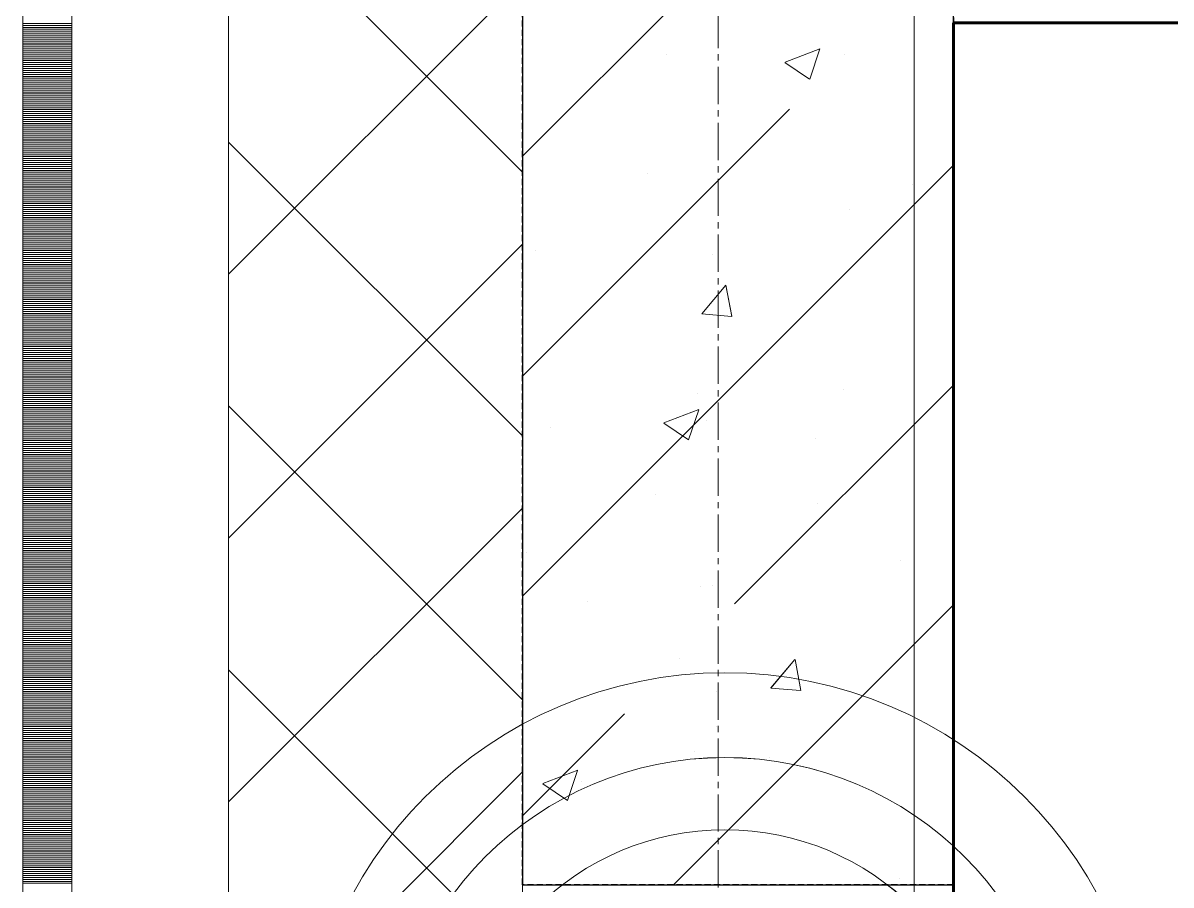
# Model space of a CAD drawing. Header units: millimetres. Extents: x 470010 to 1231400, y -134005 to 421770.
# Drawn here: x 672519 to 673105, y -71361 to -70921 of the extents above; entities that cross this region are included whole.
import ezdxf
from ezdxf.enums import TextEntityAlignment as Align

# ---------------------------------------------------------------- set-up
doc = ezdxf.new("R2010")
doc.units = ezdxf.units.MM
for name, pattern in [('CENTER2', [28.575, 19.05, -3.175, 3.175, -3.175]), ('DASHED', [19.05, 12.7, -6.35]), ('HIDDEN2', [4.7625, 3.175, -1.5875])]:
    doc.linetypes.add(name, pattern=pattern)
doc.layers.get('Defpoints').update_dxf_attribs({"color": 140})
for name, color, linetype, lineweight in [('0) шп потолок', 3, 'Continuous', 60), ('АР_Колонны', 70, 'Continuous', 30), ('АР_Стены ЖБ', 7, 'Continuous', 35), ('АР_Стены ПЕНОблок', 52, 'Continuous', 20), ('АР_Тонкая', 254, 'Continuous', 5), ('АР_Утеплитель', 31, 'Continuous', 0), ('АР_Штриховка', 8, 'Continuous', 0)]:
    doc.layers.add(name, color=color, linetype=linetype, lineweight=lineweight)
doc.layers.add('АР_Делит', color=120, linetype='Continuous', lineweight=0, plot=False)
doc.layers.add('РД_Оси_100', color=7, linetype='Continuous', lineweight=0, true_color=0x525252)
doc.styles.add('style1', font='ARIALN.TTF')

# ---------------------------------------------------------------- blocks, each defined once
blk = doc.blocks.new('СОШ_2200_АР_ОСИ_М100_28.05.24')
at = {"layer": 'АР_Делит', "color": 251, "linetype": 'DASHED', "true_color": 0x636466}
blk.add_lwpolyline([(114955, 135155), (114955, -355), (93595.036, -355), (93595.036, 13855), (94145, 13855), (94145, 68320), (66055, 68320), (66055, 13857.73), (83455, 13857.73), (83455, -355), (45245, -355), (45245, 13145), (44695, 13145), (44695, 26755), (45245, 26755), (45245, 68320), (20455, 68320), (20455, 26755), (27955, 26755), (27955, 13145), (-355, 13145), (-355, 100855)], dxfattribs=at)
at = {"layer": 'РД_Оси_100', "color": 251, "linetype": 'CENTER2', "true_color": 0x636466}
blk.add_line((0, -6155), (0, 139938.679), dxfattribs=at)
blk = doc.blocks.new('A$C9108343f')
at = {"layer": '0) шп потолок'}
blk.add_lwpolyline([(14854.96, 26375), (14854.96, 29445), (7274.96, 29445), (7274.96, 20375), (14854.96, 20375), (14854.96, 25235)], dxfattribs=at)
at = {"layer": 'АР_Делит', "color": 18, "true_color": 0x000000}
for radius in [216.34, 173.04, 136.21]:
    blk.add_circle((7158.34, 28896.92), radius, dxfattribs=at)
at = {"layer": 'АР_Колонны', "color": 18, "linetype": 'HIDDEN2', "lineweight": 25, "true_color": 0x000000}
for p, q in [((7054.96, 29005), (7054.96, 30205)), ((7274.96, 30205), (7274.96, 29005)), ((7274.96, 29005), (7054.96, 29005))]:
    blk.add_line(p, q, dxfattribs=at)
at = {"layer": 'АР_Колонны', "color": 18, "linetype": 'Continuous', "lineweight": 15, "true_color": 0x000000}
for p, q in [((7054.96, 30205), (7054.96, 29005)), ((7054.96, 30205), (7054.96, 29005)), ((7274.96, 29005), (7274.96, 30205)), ((7274.96, 29005), (7274.96, 30205)), ((7054.96, 29005), (7274.96, 29005)), ((7054.96, 29005), (7274.96, 29005))]:
    blk.add_line(p, q, dxfattribs=at)
at = {"layer": 'АР_Стены ЖБ', "color": 18, "linetype": 'Continuous', "lineweight": 30, "true_color": 0x000000}
for p, q in [((7054.96, 30205), (7054.96, 29005)), ((7274.96, 29005), (7274.96, 30205)), ((7054.96, 29005), (7274.96, 29005))]:
    blk.add_line(p, q, dxfattribs=at)
at = {"layer": 'АР_Стены ПЕНОблок', "color": 18, "linetype": 'Continuous', "lineweight": 20, "true_color": 0x000000}
for p, q in [((7054.96, 97555), (7054.96, 21355)), ((7254.96, 21355), (7254.96, 97555))]:
    blk.add_line(p, q, dxfattribs=at)
at = {"layer": 'АР_Тонкая', "color": 18, "linetype": 'Continuous', "lineweight": 5, "true_color": 0x000000}
for p, q in [((6799.96, 97555), (6799.96, 21355)), ((6824.96, 97555), (6824.96, 21355)), ((6824.96, 21355), (6824.96, 97555)), ((6904.96, 21355), (6904.96, 97555))]:
    blk.add_line(p, q, dxfattribs=at)
at = {"layer": 'АР_Утеплитель', "color": 18, "linetype": 'Continuous', "lineweight": 0, "true_color": 0x000000}
for p, q in [((6904.96, 97555), (6904.96, 21355)), ((7054.96, 21355), (7054.96, 97555))]:
    blk.add_line(p, q, dxfattribs=at)
at = {"layer": 'АР_Штриховка', "color": 18, "linetype": 'Continuous', "lineweight": 5, "true_color": 0x000000}
for p, q in [((7054.96, 29376.92), (7274.96, 29596.92)), ((7219.31, 29429.01), (7219.31, 29429.01)), ((7054.96, 29264.66), (7191.24, 29400.95)), ((7054.96, 29152.41), (7274.96, 29372.41)), ((7163.18, 29148.38), (7274.96, 29260.16)), ((7132.05, 29005), (7274.96, 29147.9)), ((7135.12, 29120.32), (7135.12, 29120.32)), ((7054.96, 29040.16), (7107.05, 29092.25)), ((7247.37, 29008.06), (7247.37, 29008.06))]:
    blk.add_line(p, q, dxfattribs=at)
at = {"layer": 'АР_Штриховка', "color": 18, "linetype": 'Continuous', "lineweight": 0, "true_color": 0x000000}
for p, q in [((7054.96, 29368.86), (6904.96, 29518.86)), ((6904.96, 29316.72), (7054.96, 29466.72)), ((6799.96, 29444.75), (6824.96, 29444.75)), ((6799.96, 29443.75), (6824.96, 29443.75)), ((6799.96, 29442.75), (6824.96, 29442.75)), ((6799.96, 29441.75), (6824.96, 29441.75)), ((6799.96, 29440.75), (6824.96, 29440.75)), ((6799.96, 29439.75), (6824.96, 29439.75)), ((6799.96, 29438.75), (6824.96, 29438.75)), ((6799.96, 29437.75), (6824.96, 29437.75)), ((6799.96, 29436.75), (6824.96, 29436.75)), ((6799.96, 29435.75), (6824.96, 29435.75)), ((6799.96, 29434.75), (6824.96, 29434.75)), ((6799.96, 29433.75), (6824.96, 29433.75)), ((6799.96, 29432.75), (6824.96, 29432.75)), ((6799.96, 29431.75), (6824.96, 29431.75)), ((6799.96, 29430.75), (6824.96, 29430.75)), ((6799.96, 29429.75), (6824.96, 29429.75)), ((7189, 29425.02), (7206.79, 29431.84)), ((7201.59, 29416.37), (7206.74, 29431.72)), ((6799.96, 29428.75), (6824.96, 29428.75)), ((6799.96, 29427.75), (6824.96, 29427.75)), ((6799.96, 29426.75), (6824.96, 29426.75)), ((6799.96, 29425.75), (6824.96, 29425.75)), ((6799.96, 29424.75), (6824.96, 29424.75)), ((6799.96, 29423.75), (6824.96, 29423.75)), ((7128.31, 29428.81), (7128.31, 29428.81)), ((7188.95, 29424.89), (7201.58, 29416.37)), ((6799.96, 29422.75), (6824.96, 29422.75)), ((6799.96, 29421.75), (6824.96, 29421.75)), ((6799.96, 29420.75), (6824.96, 29420.75)), ((6799.96, 29419.75), (6824.96, 29419.75)), ((6799.96, 29418.75), (6824.96, 29418.75)), ((6799.96, 29417.75), (6824.96, 29417.75)), ((6799.96, 29416.75), (6824.96, 29416.75)), ((6799.96, 29415.75), (6824.96, 29415.75)), ((6799.96, 29414.75), (6824.96, 29414.75)), ((6799.96, 29413.75), (6824.96, 29413.75)), ((6799.96, 29412.75), (6824.96, 29412.75)), ((6799.96, 29411.75), (6824.96, 29411.75)), ((6799.96, 29410.75), (6824.96, 29410.75)), ((6799.96, 29409.75), (6824.96, 29409.75)), ((6799.96, 29408.75), (6824.96, 29408.75)), ((6799.96, 29407.75), (6824.96, 29407.75)), ((6799.96, 29406.75), (6824.96, 29406.75)), ((6799.96, 29405.75), (6824.96, 29405.75)), ((7154.96, 29407.23), (7154.96, 29407.23)), ((7155.12, 29411.11), (7155.12, 29411.11)), ((6799.96, 29404.75), (6824.96, 29404.75)), ((6799.96, 29403.75), (6824.96, 29403.75)), ((6799.96, 29402.75), (6824.96, 29402.75)), ((6799.96, 29401.75), (6824.96, 29401.75)), ((6799.96, 29400.75), (6824.96, 29400.75)), ((6799.96, 29399.75), (6824.96, 29399.75)), ((6799.96, 29398.75), (6824.96, 29398.75)), ((6799.96, 29397.75), (6824.96, 29397.75)), ((6799.96, 29396.75), (6824.96, 29396.75)), ((6799.96, 29395.75), (6824.96, 29395.75)), ((6799.96, 29394.75), (6824.96, 29394.75)), ((6799.96, 29393.75), (6824.96, 29393.75)), ((6799.96, 29392.75), (6824.96, 29392.75)), ((6799.96, 29391.75), (6824.96, 29391.75)), ((6799.96, 29390.75), (6824.96, 29390.75)), ((6799.96, 29389.75), (6824.96, 29389.75)), ((6799.96, 29388.75), (6824.96, 29388.75)), ((6799.96, 29387.75), (6824.96, 29387.75)), ((6799.96, 29386.75), (6824.96, 29386.75)), ((6799.96, 29385.75), (6824.96, 29385.75)), ((6799.96, 29384.75), (6824.96, 29384.75)), ((6799.96, 29383.75), (6824.96, 29383.75)), ((6799.96, 29382.75), (6824.96, 29382.75)), ((7054.96, 29234.15), (6904.96, 29384.15)), ((6799.96, 29381.75), (6824.96, 29381.75)), ((6799.96, 29380.75), (6824.96, 29380.75)), ((6799.96, 29379.75), (6824.96, 29379.75)), ((6799.96, 29378.75), (6824.96, 29378.75)), ((6799.96, 29377.75), (6824.96, 29377.75)), ((6799.96, 29376.75), (6824.96, 29376.75)), ((6799.96, 29375.75), (6824.96, 29375.75)), ((6799.96, 29374.75), (6824.96, 29374.75)), ((6799.96, 29373.75), (6824.96, 29373.75)), ((6799.96, 29372.75), (6824.96, 29372.75)), ((6799.96, 29371.75), (6824.96, 29371.75)), ((6799.96, 29370.75), (6824.96, 29370.75)), ((6799.96, 29369.75), (6824.96, 29369.75)), ((6799.96, 29368.75), (6824.96, 29368.75)), ((6799.96, 29367.75), (6824.96, 29367.75)), ((6799.96, 29366.75), (6824.96, 29366.75)), ((6799.96, 29365.75), (6824.96, 29365.75)), ((6799.96, 29364.75), (6824.96, 29364.75)), ((7118.6, 29368.37), (7118.6, 29368.37)), ((6799.96, 29363.75), (6824.96, 29363.75)), ((6799.96, 29362.75), (6824.96, 29362.75)), ((6799.96, 29361.75), (6824.96, 29361.75)), ((6799.96, 29360.75), (6824.96, 29360.75)), ((6799.96, 29359.75), (6824.96, 29359.75)), ((6799.96, 29358.75), (6824.96, 29358.75)), ((7254.2, 29362.64), (7254.2, 29362.64)), ((6799.96, 29357.75), (6824.96, 29357.75)), ((6799.96, 29356.75), (6824.96, 29356.75)), ((6799.96, 29355.75), (6824.96, 29355.75)), ((6799.96, 29354.75), (6824.96, 29354.75)), ((6799.96, 29353.75), (6824.96, 29353.75)), ((6799.96, 29352.75), (6824.96, 29352.75)), ((6799.96, 29351.75), (6824.96, 29351.75)), ((6799.96, 29350.75), (6824.96, 29350.75)), ((6799.96, 29349.75), (6824.96, 29349.75)), ((6799.96, 29348.75), (6824.96, 29348.75)), ((6799.96, 29347.75), (6824.96, 29347.75)), ((7221.91, 29349.75), (7221.91, 29349.75)), ((6799.96, 29346.75), (6824.96, 29346.75)), ((6799.96, 29345.75), (6824.96, 29345.75)), ((6799.96, 29344.75), (6824.96, 29344.75)), ((6799.96, 29343.75), (6824.96, 29343.75)), ((6799.96, 29342.75), (6824.96, 29342.75)), ((6799.96, 29341.75), (6824.96, 29341.75)), ((6799.96, 29340.75), (6824.96, 29340.75)), ((6799.96, 29339.75), (6824.96, 29339.75)), ((6799.96, 29338.75), (6824.96, 29338.75)), ((6799.96, 29337.75), (6824.96, 29337.75)), ((6799.96, 29336.75), (6824.96, 29336.75)), ((6799.96, 29335.75), (6824.96, 29335.75)), ((6799.96, 29334.75), (6824.96, 29334.75)), ((6799.96, 29333.75), (6824.96, 29333.75)), ((6799.96, 29332.75), (6824.96, 29332.75)), ((6799.96, 29331.75), (6824.96, 29331.75)), ((6799.96, 29330.75), (6824.96, 29330.75)), ((6799.96, 29329.75), (6824.96, 29329.75)), ((6904.96, 29182.02), (7054.96, 29332.02)), ((6799.96, 29328.75), (6824.96, 29328.75)), ((6799.96, 29327.75), (6824.96, 29327.75)), ((6799.96, 29326.75), (6824.96, 29326.75)), ((6799.96, 29325.75), (6824.96, 29325.75)), ((6799.96, 29324.75), (6824.96, 29324.75)), ((6799.96, 29323.75), (6824.96, 29323.75)), ((7061.49, 29328.63), (7061.49, 29328.63)), ((7152.03, 29326.56), (7152.03, 29326.56)), ((6799.96, 29322.75), (6824.96, 29322.75)), ((6799.96, 29321.75), (6824.96, 29321.75)), ((6799.96, 29320.75), (6824.96, 29320.75)), ((6799.96, 29319.75), (6824.96, 29319.75)), ((6799.96, 29318.75), (6824.96, 29318.75)), ((6799.96, 29317.75), (6824.96, 29317.75)), ((6799.96, 29316.75), (6824.96, 29316.75)), ((6799.96, 29315.75), (6824.96, 29315.75)), ((6799.96, 29314.75), (6824.96, 29314.75)), ((6799.96, 29313.75), (6824.96, 29313.75)), ((6799.96, 29312.75), (6824.96, 29312.75)), ((6799.96, 29311.75), (6824.96, 29311.75)), ((6799.96, 29310.75), (6824.96, 29310.75)), ((6799.96, 29309.75), (6824.96, 29309.75)), ((6799.96, 29308.75), (6824.96, 29308.75)), ((6799.96, 29307.75), (6824.96, 29307.75)), ((6799.96, 29306.75), (6824.96, 29306.75)), ((7146.48, 29296.53), (7158.73, 29311.12)), ((7161.81, 29295.22), (7158.87, 29311.15)), ((6799.96, 29305.75), (6824.96, 29305.75)), ((6799.96, 29304.75), (6824.96, 29304.75)), ((6799.96, 29303.75), (6824.96, 29303.75)), ((6799.96, 29302.75), (6824.96, 29302.75)), ((6799.96, 29301.75), (6824.96, 29301.75)), ((6799.96, 29300.75), (6824.96, 29300.75)), ((6799.96, 29299.75), (6824.96, 29299.75)), ((6799.96, 29298.75), (6824.96, 29298.75)), ((6799.96, 29297.75), (6824.96, 29297.75)), ((6799.96, 29296.75), (6824.96, 29296.75)), ((6799.96, 29295.75), (6824.96, 29295.75)), ((6799.96, 29294.75), (6824.96, 29294.75)), ((7146.48, 29296.53), (7161.66, 29295.2)), ((6799.96, 29293.75), (6824.96, 29293.75)), ((6799.96, 29292.75), (6824.96, 29292.75)), ((6799.96, 29291.75), (6824.96, 29291.75)), ((6799.96, 29290.75), (6824.96, 29290.75)), ((6799.96, 29289.75), (6824.96, 29289.75)), ((6799.96, 29288.75), (6824.96, 29288.75)), ((6799.96, 29287.75), (6824.96, 29287.75)), ((6799.96, 29286.75), (6824.96, 29286.75)), ((6799.96, 29285.75), (6824.96, 29285.75)), ((6799.96, 29284.75), (6824.96, 29284.75)), ((6799.96, 29283.75), (6824.96, 29283.75)), ((6799.96, 29282.75), (6824.96, 29282.75)), ((6799.96, 29281.75), (6824.96, 29281.75)), ((6799.96, 29280.75), (6824.96, 29280.75)), ((6799.96, 29279.75), (6824.96, 29279.75)), ((6799.96, 29278.75), (6824.96, 29278.75)), ((6799.96, 29277.75), (6824.96, 29277.75)), ((6799.96, 29276.75), (6824.96, 29276.75)), ((6799.96, 29275.75), (6824.96, 29275.75)), ((6799.96, 29274.75), (6824.96, 29274.75)), ((6799.96, 29273.75), (6824.96, 29273.75)), ((6799.96, 29272.75), (6824.96, 29272.75)), ((6799.96, 29271.75), (6824.96, 29271.75)), ((6799.96, 29270.75), (6824.96, 29270.75)), ((6799.96, 29269.75), (6824.96, 29269.75)), ((6799.96, 29268.75), (6824.96, 29268.75)), ((6799.96, 29267.75), (6824.96, 29267.75)), ((6799.96, 29266.75), (6824.96, 29266.75)), ((6799.96, 29265.75), (6824.96, 29265.75)), ((6799.96, 29264.75), (6824.96, 29264.75)), ((6799.96, 29263.75), (6824.96, 29263.75)), ((6799.96, 29262.75), (6824.96, 29262.75)), ((6799.96, 29261.75), (6824.96, 29261.75)), ((6799.96, 29260.75), (6824.96, 29260.75)), ((6799.96, 29259.75), (6824.96, 29259.75)), ((6799.96, 29258.75), (6824.96, 29258.75)), ((6799.96, 29257.75), (6824.96, 29257.75)), ((6799.96, 29256.75), (6824.96, 29256.75)), ((6799.96, 29255.75), (6824.96, 29255.75)), ((6799.96, 29254.75), (6824.96, 29254.75)), ((6799.96, 29253.75), (6824.96, 29253.75)), ((7144.47, 29255.68), (7144.47, 29255.68)), ((7218.67, 29257.94), (7218.67, 29257.94)), ((6799.96, 29252.75), (6824.96, 29252.75)), ((6799.96, 29251.75), (6824.96, 29251.75)), ((6799.96, 29250.75), (6824.96, 29250.75)), ((6799.96, 29249.75), (6824.96, 29249.75)), ((6799.96, 29248.75), (6824.96, 29248.75)), ((6799.96, 29247.75), (6824.96, 29247.75)), ((7054.96, 29099.45), (6904.96, 29249.45)), ((7127.2, 29240.83), (7144.98, 29247.65)), ((7139.79, 29232.18), (7144.94, 29247.53)), ((7155.09, 29249.57), (7155.09, 29249.57)), ((6799.96, 29246.75), (6824.96, 29246.75)), ((6799.96, 29245.75), (6824.96, 29245.75)), ((6799.96, 29244.75), (6824.96, 29244.75)), ((6799.96, 29243.75), (6824.96, 29243.75)), ((6799.96, 29242.75), (6824.96, 29242.75)), ((6799.96, 29241.75), (6824.96, 29241.75)), ((7148.95, 29242), (7148.95, 29242)), ((6799.96, 29240.75), (6824.96, 29240.75)), ((6799.96, 29239.75), (6824.96, 29239.75)), ((6799.96, 29238.75), (6824.96, 29238.75)), ((6799.96, 29237.75), (6824.96, 29237.75)), ((6799.96, 29236.75), (6824.96, 29236.75)), ((6799.96, 29235.75), (6824.96, 29235.75)), ((7069.14, 29238.57), (7069.14, 29238.57)), ((7127.14, 29240.7), (7139.78, 29232.18)), ((6799.96, 29234.75), (6824.96, 29234.75)), ((6799.96, 29233.75), (6824.96, 29233.75)), ((6799.96, 29232.75), (6824.96, 29232.75)), ((6799.96, 29231.75), (6824.96, 29231.75)), ((6799.96, 29230.75), (6824.96, 29230.75)), ((6799.96, 29229.75), (6824.96, 29229.75)), ((7204.73, 29232.85), (7204.73, 29232.85)), ((6799.96, 29228.75), (6824.96, 29228.75)), ((6799.96, 29227.75), (6824.96, 29227.75)), ((6799.96, 29226.75), (6824.96, 29226.75)), ((6799.96, 29225.75), (6824.96, 29225.75)), ((6799.96, 29224.75), (6824.96, 29224.75)), ((6799.96, 29223.75), (6824.96, 29223.75)), ((6799.96, 29222.75), (6824.96, 29222.75)), ((6799.96, 29221.75), (6824.96, 29221.75)), ((6799.96, 29220.75), (6824.96, 29220.75)), ((6799.96, 29219.75), (6824.96, 29219.75)), ((6799.96, 29218.75), (6824.96, 29218.75)), ((6799.96, 29217.75), (6824.96, 29217.75)), ((6799.96, 29216.75), (6824.96, 29216.75)), ((6799.96, 29215.75), (6824.96, 29215.75)), ((6799.96, 29214.75), (6824.96, 29214.75)), ((6799.96, 29213.75), (6824.96, 29213.75)), ((6799.96, 29212.75), (6824.96, 29212.75)), ((6799.96, 29211.75), (6824.96, 29211.75)), ((6799.96, 29210.75), (6824.96, 29210.75)), ((6799.96, 29209.75), (6824.96, 29209.75)), ((6799.96, 29208.75), (6824.96, 29208.75)), ((6799.96, 29207.75), (6824.96, 29207.75)), ((6799.96, 29206.75), (6824.96, 29206.75)), ((6799.96, 29205.75), (6824.96, 29205.75)), ((6799.96, 29204.75), (6824.96, 29204.75)), ((6799.96, 29203.75), (6824.96, 29203.75)), ((6799.96, 29202.75), (6824.96, 29202.75)), ((6799.96, 29201.75), (6824.96, 29201.75)), ((6799.96, 29200.75), (6824.96, 29200.75)), ((7122.7, 29204.46), (7122.7, 29204.46)), ((6799.96, 29199.75), (6824.96, 29199.75)), ((6799.96, 29198.75), (6824.96, 29198.75)), ((6799.96, 29197.75), (6824.96, 29197.75)), ((6799.96, 29196.75), (6824.96, 29196.75)), ((6799.96, 29195.75), (6824.96, 29195.75)), ((6799.96, 29194.75), (6824.96, 29194.75)), ((6904.96, 29047.31), (7054.96, 29197.31)), ((7205.34, 29199.91), (7205.34, 29199.91)), ((6799.96, 29193.75), (6824.96, 29193.75)), ((6799.96, 29192.75), (6824.96, 29192.75)), ((6799.96, 29191.75), (6824.96, 29191.75)), ((6799.96, 29190.75), (6824.96, 29190.75)), ((6799.96, 29189.75), (6824.96, 29189.75)), ((6799.96, 29188.75), (6824.96, 29188.75)), ((6799.96, 29187.75), (6824.96, 29187.75)), ((6799.96, 29186.75), (6824.96, 29186.75)), ((6799.96, 29185.75), (6824.96, 29185.75)), ((6799.96, 29184.75), (6824.96, 29184.75)), ((6799.96, 29183.75), (6824.96, 29183.75)), ((6799.96, 29182.75), (6824.96, 29182.75)), ((6799.96, 29181.75), (6824.96, 29181.75)), ((6799.96, 29180.75), (6824.96, 29180.75)), ((6799.96, 29179.75), (6824.96, 29179.75)), ((6799.96, 29178.75), (6824.96, 29178.75)), ((6799.96, 29177.75), (6824.96, 29177.75)), ((6799.96, 29176.75), (6824.96, 29176.75)), ((6799.96, 29175.75), (6824.96, 29175.75)), ((6799.96, 29174.75), (6824.96, 29174.75)), ((6799.96, 29173.75), (6824.96, 29173.75)), ((6799.96, 29172.75), (6824.96, 29172.75)), ((6799.96, 29171.75), (6824.96, 29171.75)), ((7057.21, 29174.48), (7057.21, 29174.48)), ((6799.96, 29170.75), (6824.96, 29170.75)), ((6799.96, 29169.75), (6824.96, 29169.75)), ((6799.96, 29168.75), (6824.96, 29168.75)), ((6799.96, 29167.75), (6824.96, 29167.75)), ((6799.96, 29166.75), (6824.96, 29166.75)), ((6799.96, 29165.75), (6824.96, 29165.75)), ((7248.05, 29170.42), (7248.05, 29170.42)), ((6799.96, 29164.75), (6824.96, 29164.75)), ((6799.96, 29163.75), (6824.96, 29163.75)), ((6799.96, 29162.75), (6824.96, 29162.75)), ((6799.96, 29161.75), (6824.96, 29161.75)), ((6799.96, 29160.75), (6824.96, 29160.75)), ((6799.96, 29159.75), (6824.96, 29159.75)), ((6799.96, 29158.75), (6824.96, 29158.75)), ((6799.96, 29157.75), (6824.96, 29157.75)), ((6799.96, 29156.75), (6824.96, 29156.75)), ((6799.96, 29155.75), (6824.96, 29155.75)), ((6799.96, 29154.75), (6824.96, 29154.75)), ((6799.96, 29153.75), (6824.96, 29153.75)), ((7145.86, 29157.45), (7145.86, 29157.45)), ((7151.85, 29157.76), (7151.85, 29157.76)), ((6799.96, 29152.75), (6824.96, 29152.75)), ((6799.96, 29151.75), (6824.96, 29151.75)), ((6799.96, 29150.75), (6824.96, 29150.75)), ((6799.96, 29149.75), (6824.96, 29149.75)), ((6799.96, 29148.75), (6824.96, 29148.75)), ((6799.96, 29147.75), (6824.96, 29147.75)), ((7088.27, 29149.39), (7088.27, 29149.39)), ((6799.96, 29146.75), (6824.96, 29146.75)), ((6799.96, 29145.75), (6824.96, 29145.75)), ((6799.96, 29144.75), (6824.96, 29144.75)), ((6799.96, 29143.75), (6824.96, 29143.75)), ((6799.96, 29142.75), (6824.96, 29142.75)), ((6799.96, 29141.75), (6824.96, 29141.75)), ((6799.96, 29140.75), (6824.96, 29140.75)), ((6799.96, 29139.75), (6824.96, 29139.75)), ((6799.96, 29138.75), (6824.96, 29138.75)), ((6799.96, 29137.75), (6824.96, 29137.75)), ((6799.96, 29136.75), (6824.96, 29136.75)), ((6799.96, 29135.75), (6824.96, 29135.75)), ((6799.96, 29134.75), (6824.96, 29134.75)), ((6799.96, 29133.75), (6824.96, 29133.75)), ((6799.96, 29132.75), (6824.96, 29132.75)), ((6799.96, 29131.75), (6824.96, 29131.75)), ((6799.96, 29130.75), (6824.96, 29130.75)), ((6799.96, 29129.75), (6824.96, 29129.75)), ((6799.96, 29128.75), (6824.96, 29128.75)), ((6799.96, 29127.75), (6824.96, 29127.75)), ((6799.96, 29126.75), (6824.96, 29126.75)), ((6799.96, 29125.75), (6824.96, 29125.75)), ((6799.96, 29124.75), (6824.96, 29124.75)), ((6799.96, 29123.75), (6824.96, 29123.75)), ((6799.96, 29122.75), (6824.96, 29122.75)), ((6799.96, 29121.75), (6824.96, 29121.75)), ((6799.96, 29120.75), (6824.96, 29120.75)), ((6799.96, 29119.75), (6824.96, 29119.75)), ((6799.96, 29118.75), (6824.96, 29118.75)), ((7181.72, 29105.47), (7193.97, 29120.07)), ((7197.05, 29104.17), (7194.11, 29120.09)), ((6799.96, 29117.75), (6824.96, 29117.75)), ((6799.96, 29116.75), (6824.96, 29116.75)), ((6799.96, 29115.75), (6824.96, 29115.75)), ((6799.96, 29114.75), (6824.96, 29114.75)), ((6799.96, 29113.75), (6824.96, 29113.75)), ((6799.96, 29112.75), (6824.96, 29112.75)), ((7054.96, 28964.74), (6904.96, 29114.74)), ((6799.96, 29111.75), (6824.96, 29111.75)), ((6799.96, 29110.75), (6824.96, 29110.75)), ((6799.96, 29109.75), (6824.96, 29109.75)), ((6799.96, 29108.75), (6824.96, 29108.75)), ((6799.96, 29107.75), (6824.96, 29107.75)), ((6799.96, 29106.75), (6824.96, 29106.75)), ((6799.96, 29105.75), (6824.96, 29105.75)), ((6799.96, 29104.75), (6824.96, 29104.75)), ((6799.96, 29103.75), (6824.96, 29103.75)), ((6799.96, 29102.75), (6824.96, 29102.75)), ((6799.96, 29101.75), (6824.96, 29101.75)), ((7154.2, 29103.74), (7154.2, 29103.74)), ((7181.72, 29105.47), (7196.91, 29104.14)), ((6799.96, 29100.75), (6824.96, 29100.75)), ((6799.96, 29099.75), (6824.96, 29099.75)), ((6799.96, 29098.75), (6824.96, 29098.75)), ((6799.96, 29097.75), (6824.96, 29097.75)), ((6799.96, 29096.75), (6824.96, 29096.75)), ((6799.96, 29095.75), (6824.96, 29095.75)), ((6799.96, 29094.75), (6824.96, 29094.75)), ((6799.96, 29093.75), (6824.96, 29093.75)), ((6799.96, 29092.75), (6824.96, 29092.75)), ((6799.96, 29091.75), (6824.96, 29091.75)), ((6799.96, 29090.75), (6824.96, 29090.75)), ((6799.96, 29089.75), (6824.96, 29089.75)), ((6799.96, 29088.75), (6824.96, 29088.75)), ((6799.96, 29087.75), (6824.96, 29087.75)), ((6799.96, 29086.75), (6824.96, 29086.75)), ((6799.96, 29085.75), (6824.96, 29085.75)), ((6799.96, 29084.75), (6824.96, 29084.75)), ((6799.96, 29083.75), (6824.96, 29083.75)), ((7154.21, 29085.6), (7154.21, 29085.6)), ((6799.96, 29082.75), (6824.96, 29082.75)), ((6799.96, 29081.75), (6824.96, 29081.75)), ((6799.96, 29080.75), (6824.96, 29080.75)), ((6799.96, 29079.75), (6824.96, 29079.75)), ((6799.96, 29078.75), (6824.96, 29078.75)), ((6799.96, 29077.75), (6824.96, 29077.75)), ((6799.96, 29076.75), (6824.96, 29076.75)), ((6799.96, 29075.75), (6824.96, 29075.75)), ((6799.96, 29074.75), (6824.96, 29074.75)), ((6799.96, 29073.75), (6824.96, 29073.75)), ((6799.96, 29072.75), (6824.96, 29072.75)), ((6799.96, 29071.75), (6824.96, 29071.75)), ((7142.77, 29072.89), (7142.77, 29072.89)), ((6799.96, 29070.75), (6824.96, 29070.75)), ((6799.96, 29069.75), (6824.96, 29069.75)), ((6799.96, 29068.75), (6824.96, 29068.75)), ((6799.96, 29067.75), (6824.96, 29067.75)), ((6799.96, 29066.75), (6824.96, 29066.75)), ((6799.96, 29065.75), (6824.96, 29065.75)), ((7181.23, 29070.24), (7181.23, 29070.24)), ((6799.96, 29064.75), (6824.96, 29064.75)), ((6799.96, 29063.75), (6824.96, 29063.75)), ((6799.96, 29062.75), (6824.96, 29062.75)), ((6799.96, 29061.75), (6824.96, 29061.75)), ((6799.96, 29060.75), (6824.96, 29060.75)), ((6904.96, 28912.61), (7054.96, 29062.61)), ((7065.4, 29056.64), (7083.18, 29063.47)), ((7077.99, 29047.99), (7083.14, 29063.34)), ((6799.96, 29059.75), (6824.96, 29059.75)), ((6799.96, 29058.75), (6824.96, 29058.75)), ((6799.96, 29057.75), (6824.96, 29057.75)), ((6799.96, 29056.75), (6824.96, 29056.75)), ((6799.96, 29055.75), (6824.96, 29055.75)), ((6799.96, 29054.75), (6824.96, 29054.75)), ((7065.34, 29056.52), (7077.98, 29047.99)), ((7085.03, 29057.58), (7085.03, 29057.58)), ((6799.96, 29053.75), (6824.96, 29053.75)), ((6799.96, 29052.75), (6824.96, 29052.75)), ((6799.96, 29051.75), (6824.96, 29051.75)), ((6799.96, 29050.75), (6824.96, 29050.75)), ((6799.96, 29049.75), (6824.96, 29049.75)), ((6799.96, 29048.75), (6824.96, 29048.75)), ((6799.96, 29047.75), (6824.96, 29047.75)), ((6799.96, 29046.75), (6824.96, 29046.75)), ((6799.96, 29045.75), (6824.96, 29045.75)), ((6799.96, 29044.75), (6824.96, 29044.75)), ((6799.96, 29043.75), (6824.96, 29043.75)), ((6799.96, 29042.75), (6824.96, 29042.75)), ((6799.96, 29041.75), (6824.96, 29041.75)), ((6799.96, 29040.75), (6824.96, 29040.75)), ((6799.96, 29039.75), (6824.96, 29039.75)), ((6799.96, 29038.75), (6824.96, 29038.75)), ((6799.96, 29037.75), (6824.96, 29037.75)), ((6799.96, 29036.75), (6824.96, 29036.75)), ((6799.96, 29035.75), (6824.96, 29035.75)), ((6799.96, 29034.75), (6824.96, 29034.75)), ((6799.96, 29033.75), (6824.96, 29033.75)), ((6799.96, 29032.75), (6824.96, 29032.75)), ((6799.96, 29031.75), (6824.96, 29031.75)), ((6799.96, 29030.75), (6824.96, 29030.75)), ((6799.96, 29029.75), (6824.96, 29029.75)), ((6799.96, 29028.75), (6824.96, 29028.75)), ((6799.96, 29027.75), (6824.96, 29027.75)), ((6799.96, 29026.75), (6824.96, 29026.75)), ((6799.96, 29025.75), (6824.96, 29025.75)), ((6799.96, 29024.75), (6824.96, 29024.75)), ((6799.96, 29023.75), (6824.96, 29023.75)), ((6799.96, 29022.75), (6824.96, 29022.75)), ((6799.96, 29021.75), (6824.96, 29021.75)), ((6799.96, 29020.75), (6824.96, 29020.75)), ((6799.96, 29019.75), (6824.96, 29019.75)), ((6799.96, 29018.75), (6824.96, 29018.75)), ((6799.96, 29017.75), (6824.96, 29017.75)), ((6799.96, 29016.75), (6824.96, 29016.75)), ((6799.96, 29015.75), (6824.96, 29015.75)), ((6799.96, 29014.75), (6824.96, 29014.75)), ((6799.96, 29013.75), (6824.96, 29013.75)), ((6799.96, 29012.75), (6824.96, 29012.75)), ((6799.96, 29011.75), (6824.96, 29011.75)), ((6799.96, 29010.75), (6824.96, 29010.75)), ((6799.96, 29009.75), (6824.96, 29009.75)), ((6799.96, 29008.75), (6824.96, 29008.75)), ((6799.96, 29007.75), (6824.96, 29007.75)), ((6799.96, 29006.75), (6824.96, 29006.75)), ((6799.96, 29005.75), (6824.96, 29005.75))]:
    blk.add_line(p, q, dxfattribs=at)
at = {"layer": 'РД_Оси_100'}
blk.add_blockref('СОШ_2200_АР_ОСИ_М100_28.05.24', (7154.96, 6755), dxfattribs=at)
at = {"layer": 'Defpoints', "color": 18, "true_color": 0x000000, "style": 'style1'}
for p in [(143949.34, 316089.12), (143974.98, 281639.5), (143890.4, 273244.71), (143839.99, 264276.81), (143967.75, 254892.38), (12251.96, 104178.14), (12382.58, 96023.14)]:
    blk.add_attdef('АР-ПОМЕЩЕНИЕ:НАИМЕНОВАНИЕ', text='', height=100, dxfattribs=at).set_placement(p, align=Align.MIDDLE)
at = {"layer": 'Defpoints', "color": 18, "true_color": 0x000000, "style": 'style1', "flags": 8}
for p in [(143951.3, 279099.09), (143848.34, 269251.11), (143875.33, 260094.25), (144049.74, 250824.7), (163419.28, 238153.36), (155897.46, 237965.97), (183037.2, 237965.97), (143342.94, 237876.19)]:
    blk.add_attdef('АР-ПОМЕЩЕНИЕ:НАИМЕНОВАНИЕ', text='', height=100, dxfattribs=at).set_placement(p, align=Align.MIDDLE)

msp = doc.modelspace()

# ---------------------------------------------------------------- linework, layer by layer
at = {"layer": '0) шп потолок'}
msp.add_lwpolyline([(680573.57, -73991.242), (680573.57, -70921.242), (672993.57, -70921.242), (672993.57, -79991.242), (680573.57, -79991.242), (680573.57, -75131.242)], dxfattribs=at)
at = {"layer": 'АР_Делит', "color": 18, "true_color": 0x000000}
for radius in [216.336, 173.036, 136.212]:
    msp.add_circle((672876.957, -71469.322), radius, dxfattribs=at)
at = {"layer": 'АР_Колонны', "color": 18, "linetype": 'HIDDEN2', "lineweight": 25, "true_color": 0x000000}
for p, q in [((672773.57, -71361.242), (672773.57, -70161.242)), ((672993.57, -70161.242), (672993.57, -71361.242)), ((672993.57, -71361.242), (672773.57, -71361.242))]:
    msp.add_line(p, q, dxfattribs=at)
at = {"layer": 'АР_Колонны', "color": 18, "linetype": 'Continuous', "lineweight": 15, "true_color": 0x000000}
for p, q in [((672773.57, -70161.242), (672773.57, -71361.242)), ((672773.57, -70161.242), (672773.57, -71361.242)), ((672993.57, -71361.242), (672993.57, -70161.242)), ((672993.57, -71361.242), (672993.57, -70161.242)), ((672773.57, -71361.242), (672993.57, -71361.242)), ((672773.57, -71361.242), (672993.57, -71361.242))]:
    msp.add_line(p, q, dxfattribs=at)
at = {"layer": 'АР_Стены ЖБ', "color": 18, "linetype": 'Continuous', "lineweight": 30, "true_color": 0x000000}
for p, q in [((672773.57, -70161.242), (672773.57, -71361.242)), ((672993.57, -71361.242), (672993.57, -70161.242)), ((672773.57, -71361.242), (672993.57, -71361.242))]:
    msp.add_line(p, q, dxfattribs=at)
at = {"layer": 'АР_Стены ПЕНОблок', "color": 18, "linetype": 'Continuous', "lineweight": 20, "true_color": 0x000000}
for p, q in [((672773.57, -2811.242), (672773.57, -79011.242)), ((672973.57, -79011.242), (672973.57, -2811.242))]:
    msp.add_line(p, q, dxfattribs=at)
at = {"layer": 'АР_Тонкая', "color": 18, "linetype": 'Continuous', "lineweight": 5, "true_color": 0x000000}
for p, q in [((672518.57, -2811.242), (672518.57, -79011.242)), ((672543.57, -2811.242), (672543.57, -79011.242)), ((672543.57, -79011.242), (672543.57, -2811.242)), ((672623.57, -79011.242), (672623.57, -2811.242))]:
    msp.add_line(p, q, dxfattribs=at)
at = {"layer": 'АР_Утеплитель', "color": 18, "linetype": 'Continuous', "lineweight": 0, "true_color": 0x000000}
for p, q in [((672623.57, -2811.242), (672623.57, -79011.242)), ((672773.57, -79011.242), (672773.57, -2811.242))]:
    msp.add_line(p, q, dxfattribs=at)
at = {"layer": 'АР_Штриховка', "color": 18, "linetype": 'Continuous', "lineweight": 5, "true_color": 0x000000}
for p, q in [((672773.57, -70989.325), (672993.57, -70769.325)), ((672773.57, -71101.578), (672909.856, -70965.292)), ((672773.57, -71213.832), (672993.57, -70993.832)), ((672881.793, -71217.862), (672993.57, -71106.085)), ((672850.666, -71361.242), (672993.57, -71218.338)), ((672773.57, -71326.085), (672825.666, -71273.988))]:
    msp.add_line(p, q, dxfattribs=at)
at = {"layer": 'АР_Штриховка', "color": 18, "linetype": 'Continuous', "lineweight": 0, "true_color": 0x000000}
for p, q in [((672773.57, -70997.386), (672623.57, -70847.386)), ((672623.57, -71049.523), (672773.57, -70899.523)), ((672518.57, -70921.492), (672543.57, -70921.492)), ((672518.57, -70922.492), (672543.57, -70922.492)), ((672518.57, -70923.492), (672543.57, -70923.492)), ((672518.57, -70924.492), (672543.57, -70924.492)), ((672518.57, -70925.492), (672543.57, -70925.492)), ((672518.57, -70926.492), (672543.57, -70926.492)), ((672518.57, -70927.492), (672543.57, -70927.492)), ((672518.57, -70928.492), (672543.57, -70928.492)), ((672518.57, -70929.492), (672543.57, -70929.492)), ((672518.57, -70930.492), (672543.57, -70930.492)), ((672518.57, -70931.492), (672543.57, -70931.492)), ((672518.57, -70932.492), (672543.57, -70932.492)), ((672518.57, -70933.492), (672543.57, -70933.492)), ((672518.57, -70934.492), (672543.57, -70934.492)), ((672518.57, -70935.492), (672543.57, -70935.492)), ((672518.57, -70936.492), (672543.57, -70936.492)), ((672518.57, -70937.492), (672543.57, -70937.492)), ((672907.614, -70941.226), (672925.398, -70934.399)), ((672920.203, -70949.876), (672925.353, -70934.527)), ((672518.57, -70938.492), (672543.57, -70938.492)), ((672518.57, -70939.492), (672543.57, -70939.492)), ((672518.57, -70940.492), (672543.57, -70940.492)), ((672518.57, -70941.492), (672543.57, -70941.492)), ((672518.57, -70942.492), (672543.57, -70942.492)), ((672518.57, -70943.492), (672543.57, -70943.492)), ((672907.557, -70941.35), (672920.192, -70949.872)), ((672518.57, -70944.492), (672543.57, -70944.492)), ((672518.57, -70945.492), (672543.57, -70945.492)), ((672518.57, -70946.492), (672543.57, -70946.492)), ((672518.57, -70947.492), (672543.57, -70947.492)), ((672518.57, -70948.492), (672543.57, -70948.492)), ((672518.57, -70949.492), (672543.57, -70949.492)), ((672518.57, -70950.492), (672543.57, -70950.492)), ((672518.57, -70951.492), (672543.57, -70951.492)), ((672518.57, -70952.492), (672543.57, -70952.492)), ((672518.57, -70953.492), (672543.57, -70953.492)), ((672518.57, -70954.492), (672543.57, -70954.492)), ((672518.57, -70955.492), (672543.57, -70955.492)), ((672518.57, -70956.492), (672543.57, -70956.492)), ((672518.57, -70957.492), (672543.57, -70957.492)), ((672518.57, -70958.492), (672543.57, -70958.492)), ((672518.57, -70959.492), (672543.57, -70959.492)), ((672518.57, -70960.492), (672543.57, -70960.492)), ((672518.57, -70961.492), (672543.57, -70961.492)), ((672518.57, -70962.492), (672543.57, -70962.492)), ((672518.57, -70963.492), (672543.57, -70963.492)), ((672518.57, -70964.492), (672543.57, -70964.492)), ((672518.57, -70965.492), (672543.57, -70965.492)), ((672518.57, -70966.492), (672543.57, -70966.492)), ((672518.57, -70967.492), (672543.57, -70967.492)), ((672518.57, -70968.492), (672543.57, -70968.492)), ((672518.57, -70969.492), (672543.57, -70969.492)), ((672518.57, -70970.492), (672543.57, -70970.492)), ((672518.57, -70971.492), (672543.57, -70971.492)), ((672518.57, -70972.492), (672543.57, -70972.492)), ((672518.57, -70973.492), (672543.57, -70973.492)), ((672518.57, -70974.492), (672543.57, -70974.492)), ((672518.57, -70975.492), (672543.57, -70975.492)), ((672518.57, -70976.492), (672543.57, -70976.492)), ((672518.57, -70977.492), (672543.57, -70977.492)), ((672518.57, -70978.492), (672543.57, -70978.492)), ((672518.57, -70979.492), (672543.57, -70979.492)), ((672518.57, -70980.492), (672543.57, -70980.492)), ((672518.57, -70981.492), (672543.57, -70981.492)), ((672518.57, -70982.492), (672543.57, -70982.492)), ((672518.57, -70983.492), (672543.57, -70983.492)), ((672518.57, -70984.492), (672543.57, -70984.492)), ((672773.57, -71132.09), (672623.57, -70982.09)), ((672518.57, -70985.492), (672543.57, -70985.492)), ((672518.57, -70986.492), (672543.57, -70986.492)), ((672518.57, -70987.492), (672543.57, -70987.492)), ((672518.57, -70988.492), (672543.57, -70988.492)), ((672518.57, -70989.492), (672543.57, -70989.492)), ((672518.57, -70990.492), (672543.57, -70990.492)), ((672518.57, -70991.492), (672543.57, -70991.492)), ((672518.57, -70992.492), (672543.57, -70992.492)), ((672518.57, -70993.492), (672543.57, -70993.492)), ((672518.57, -70994.492), (672543.57, -70994.492)), ((672518.57, -70995.492), (672543.57, -70995.492)), ((672518.57, -70996.492), (672543.57, -70996.492)), ((672518.57, -70997.492), (672543.57, -70997.492)), ((672518.57, -70998.492), (672543.57, -70998.492)), ((672518.57, -70999.492), (672543.57, -70999.492)), ((672518.57, -71000.492), (672543.57, -71000.492)), ((672518.57, -71001.492), (672543.57, -71001.492)), ((672518.57, -71002.492), (672543.57, -71002.492)), ((672518.57, -71003.492), (672543.57, -71003.492)), ((672518.57, -71004.492), (672543.57, -71004.492)), ((672518.57, -71005.492), (672543.57, -71005.492)), ((672518.57, -71006.492), (672543.57, -71006.492)), ((672518.57, -71007.492), (672543.57, -71007.492)), ((672518.57, -71008.492), (672543.57, -71008.492)), ((672518.57, -71009.492), (672543.57, -71009.492)), ((672518.57, -71010.492), (672543.57, -71010.492)), ((672518.57, -71011.492), (672543.57, -71011.492)), ((672518.57, -71012.492), (672543.57, -71012.492)), ((672518.57, -71013.492), (672543.57, -71013.492)), ((672518.57, -71014.492), (672543.57, -71014.492)), ((672518.57, -71015.492), (672543.57, -71015.492)), ((672518.57, -71016.492), (672543.57, -71016.492)), ((672518.57, -71017.492), (672543.57, -71017.492)), ((672518.57, -71018.492), (672543.57, -71018.492)), ((672518.57, -71019.492), (672543.57, -71019.492)), ((672518.57, -71020.492), (672543.57, -71020.492)), ((672518.57, -71021.492), (672543.57, -71021.492)), ((672518.57, -71022.492), (672543.57, -71022.492)), ((672518.57, -71023.492), (672543.57, -71023.492)), ((672518.57, -71024.492), (672543.57, -71024.492)), ((672518.57, -71025.492), (672543.57, -71025.492)), ((672518.57, -71026.492), (672543.57, -71026.492)), ((672518.57, -71027.492), (672543.57, -71027.492)), ((672518.57, -71028.492), (672543.57, -71028.492)), ((672518.57, -71029.492), (672543.57, -71029.492)), ((672518.57, -71030.492), (672543.57, -71030.492)), ((672518.57, -71031.492), (672543.57, -71031.492)), ((672518.57, -71032.492), (672543.57, -71032.492)), ((672518.57, -71033.492), (672543.57, -71033.492)), ((672518.57, -71034.492), (672543.57, -71034.492)), ((672518.57, -71035.492), (672543.57, -71035.492)), ((672518.57, -71036.492), (672543.57, -71036.492)), ((672518.57, -71037.492), (672543.57, -71037.492)), ((672623.57, -71184.226), (672773.57, -71034.226)), ((672518.57, -71038.492), (672543.57, -71038.492)), ((672518.57, -71039.492), (672543.57, -71039.492)), ((672518.57, -71040.492), (672543.57, -71040.492)), ((672518.57, -71041.492), (672543.57, -71041.492)), ((672518.57, -71042.492), (672543.57, -71042.492)), ((672518.57, -71043.492), (672543.57, -71043.492)), ((672518.57, -71044.492), (672543.57, -71044.492)), ((672518.57, -71045.492), (672543.57, -71045.492)), ((672518.57, -71046.492), (672543.57, -71046.492)), ((672518.57, -71047.492), (672543.57, -71047.492)), ((672518.57, -71048.492), (672543.57, -71048.492)), ((672518.57, -71049.492), (672543.57, -71049.492)), ((672518.57, -71050.492), (672543.57, -71050.492)), ((672518.57, -71051.492), (672543.57, -71051.492)), ((672518.57, -71052.492), (672543.57, -71052.492)), ((672518.57, -71053.492), (672543.57, -71053.492)), ((672518.57, -71054.492), (672543.57, -71054.492)), ((672865.094, -71069.712), (672877.339, -71055.119)), ((672880.42, -71071.017), (672877.483, -71055.096)), ((672518.57, -71055.492), (672543.57, -71055.492)), ((672518.57, -71056.492), (672543.57, -71056.492)), ((672518.57, -71057.492), (672543.57, -71057.492)), ((672518.57, -71058.492), (672543.57, -71058.492)), ((672518.57, -71059.492), (672543.57, -71059.492)), ((672518.57, -71060.492), (672543.57, -71060.492)), ((672518.57, -71061.492), (672543.57, -71061.492)), ((672518.57, -71062.492), (672543.57, -71062.492)), ((672518.57, -71063.492), (672543.57, -71063.492)), ((672518.57, -71064.492), (672543.57, -71064.492)), ((672518.57, -71065.492), (672543.57, -71065.492)), ((672518.57, -71066.492), (672543.57, -71066.492)), ((672518.57, -71067.492), (672543.57, -71067.492)), ((672518.57, -71068.492), (672543.57, -71068.492)), ((672518.57, -71069.492), (672543.57, -71069.492)), ((672518.57, -71070.492), (672543.57, -71070.492)), ((672518.57, -71071.492), (672543.57, -71071.492)), ((672518.57, -71072.492), (672543.57, -71072.492)), ((672865.093, -71069.716), (672880.275, -71071.044)), ((672518.57, -71073.492), (672543.57, -71073.492)), ((672518.57, -71074.492), (672543.57, -71074.492)), ((672518.57, -71075.492), (672543.57, -71075.492)), ((672518.57, -71076.492), (672543.57, -71076.492)), ((672518.57, -71077.492), (672543.57, -71077.492)), ((672518.57, -71078.492), (672543.57, -71078.492)), ((672518.57, -71079.492), (672543.57, -71079.492)), ((672518.57, -71080.492), (672543.57, -71080.492)), ((672518.57, -71081.492), (672543.57, -71081.492)), ((672518.57, -71082.492), (672543.57, -71082.492)), ((672518.57, -71083.492), (672543.57, -71083.492)), ((672518.57, -71084.492), (672543.57, -71084.492)), ((672518.57, -71085.492), (672543.57, -71085.492)), ((672518.57, -71086.492), (672543.57, -71086.492)), ((672518.57, -71087.492), (672543.57, -71087.492)), ((672518.57, -71088.492), (672543.57, -71088.492)), ((672518.57, -71089.492), (672543.57, -71089.492)), ((672518.57, -71090.492), (672543.57, -71090.492)), ((672518.57, -71091.492), (672543.57, -71091.492)), ((672518.57, -71092.492), (672543.57, -71092.492)), ((672518.57, -71093.492), (672543.57, -71093.492)), ((672518.57, -71094.492), (672543.57, -71094.492)), ((672518.57, -71095.492), (672543.57, -71095.492)), ((672518.57, -71096.492), (672543.57, -71096.492)), ((672518.57, -71097.492), (672543.57, -71097.492)), ((672518.57, -71098.492), (672543.57, -71098.492)), ((672518.57, -71099.492), (672543.57, -71099.492)), ((672518.57, -71100.492), (672543.57, -71100.492)), ((672518.57, -71101.492), (672543.57, -71101.492)), ((672518.57, -71102.492), (672543.57, -71102.492)), ((672518.57, -71103.492), (672543.57, -71103.492)), ((672518.57, -71104.492), (672543.57, -71104.492)), ((672518.57, -71105.492), (672543.57, -71105.492)), ((672518.57, -71106.492), (672543.57, -71106.492)), ((672518.57, -71107.492), (672543.57, -71107.492)), ((672518.57, -71108.492), (672543.57, -71108.492)), ((672518.57, -71109.492), (672543.57, -71109.492)), ((672518.57, -71110.492), (672543.57, -71110.492)), ((672518.57, -71111.492), (672543.57, -71111.492)), ((672518.57, -71112.492), (672543.57, -71112.492)), ((672518.57, -71113.492), (672543.57, -71113.492)), ((672518.57, -71114.492), (672543.57, -71114.492)), ((672518.57, -71115.492), (672543.57, -71115.492)), ((672518.57, -71116.492), (672543.57, -71116.492)), ((672518.57, -71117.492), (672543.57, -71117.492)), ((672518.57, -71118.492), (672543.57, -71118.492)), ((672518.57, -71119.492), (672543.57, -71119.492)), ((672773.57, -71266.793), (672623.57, -71116.793)), ((672845.812, -71125.414), (672863.596, -71118.587)), ((672858.401, -71134.064), (672863.551, -71118.715)), ((672518.57, -71120.492), (672543.57, -71120.492)), ((672518.57, -71121.492), (672543.57, -71121.492)), ((672518.57, -71122.492), (672543.57, -71122.492)), ((672518.57, -71123.492), (672543.57, -71123.492)), ((672518.57, -71124.492), (672543.57, -71124.492)), ((672518.57, -71125.492), (672543.57, -71125.492)), ((672518.57, -71126.492), (672543.57, -71126.492)), ((672518.57, -71127.492), (672543.57, -71127.492)), ((672518.57, -71128.492), (672543.57, -71128.492)), ((672518.57, -71129.492), (672543.57, -71129.492)), ((672518.57, -71130.492), (672543.57, -71130.492)), ((672845.755, -71125.538), (672858.39, -71134.06)), ((672518.57, -71131.492), (672543.57, -71131.492)), ((672518.57, -71132.492), (672543.57, -71132.492)), ((672518.57, -71133.492), (672543.57, -71133.492)), ((672518.57, -71134.492), (672543.57, -71134.492)), ((672518.57, -71135.492), (672543.57, -71135.492)), ((672518.57, -71136.492), (672543.57, -71136.492)), ((672518.57, -71137.492), (672543.57, -71137.492)), ((672518.57, -71138.492), (672543.57, -71138.492)), ((672518.57, -71139.492), (672543.57, -71139.492)), ((672518.57, -71140.492), (672543.57, -71140.492)), ((672518.57, -71141.492), (672543.57, -71141.492)), ((672518.57, -71142.492), (672543.57, -71142.492)), ((672518.57, -71143.492), (672543.57, -71143.492)), ((672518.57, -71144.492), (672543.57, -71144.492)), ((672518.57, -71145.492), (672543.57, -71145.492)), ((672518.57, -71146.492), (672543.57, -71146.492)), ((672518.57, -71147.492), (672543.57, -71147.492)), ((672518.57, -71148.492), (672543.57, -71148.492)), ((672518.57, -71149.492), (672543.57, -71149.492)), ((672518.57, -71150.492), (672543.57, -71150.492)), ((672518.57, -71151.492), (672543.57, -71151.492)), ((672518.57, -71152.492), (672543.57, -71152.492)), ((672518.57, -71153.492), (672543.57, -71153.492)), ((672518.57, -71154.492), (672543.57, -71154.492)), ((672518.57, -71155.492), (672543.57, -71155.492)), ((672518.57, -71156.492), (672543.57, -71156.492)), ((672518.57, -71157.492), (672543.57, -71157.492)), ((672518.57, -71158.492), (672543.57, -71158.492)), ((672518.57, -71159.492), (672543.57, -71159.492)), ((672518.57, -71160.492), (672543.57, -71160.492)), ((672518.57, -71161.492), (672543.57, -71161.492)), ((672518.57, -71162.492), (672543.57, -71162.492)), ((672518.57, -71163.492), (672543.57, -71163.492)), ((672518.57, -71164.492), (672543.57, -71164.492)), ((672518.57, -71165.492), (672543.57, -71165.492)), ((672518.57, -71166.492), (672543.57, -71166.492)), ((672518.57, -71167.492), (672543.57, -71167.492)), ((672518.57, -71168.492), (672543.57, -71168.492)), ((672518.57, -71169.492), (672543.57, -71169.492)), ((672518.57, -71170.492), (672543.57, -71170.492)), ((672518.57, -71171.492), (672543.57, -71171.492)), ((672623.57, -71318.93), (672773.57, -71168.93)), ((672518.57, -71172.492), (672543.57, -71172.492)), ((672518.57, -71173.492), (672543.57, -71173.492)), ((672518.57, -71174.492), (672543.57, -71174.492)), ((672518.57, -71175.492), (672543.57, -71175.492)), ((672518.57, -71176.492), (672543.57, -71176.492)), ((672518.57, -71177.492), (672543.57, -71177.492)), ((672518.57, -71178.492), (672543.57, -71178.492)), ((672518.57, -71179.492), (672543.57, -71179.492)), ((672518.57, -71180.492), (672543.57, -71180.492)), ((672518.57, -71181.492), (672543.57, -71181.492)), ((672518.57, -71182.492), (672543.57, -71182.492)), ((672518.57, -71183.492), (672543.57, -71183.492)), ((672518.57, -71184.492), (672543.57, -71184.492)), ((672518.57, -71185.492), (672543.57, -71185.492)), ((672518.57, -71186.492), (672543.57, -71186.492)), ((672518.57, -71187.492), (672543.57, -71187.492)), ((672518.57, -71188.492), (672543.57, -71188.492)), ((672518.57, -71189.492), (672543.57, -71189.492)), ((672518.57, -71190.492), (672543.57, -71190.492)), ((672518.57, -71191.492), (672543.57, -71191.492)), ((672518.57, -71192.492), (672543.57, -71192.492)), ((672518.57, -71193.492), (672543.57, -71193.492)), ((672518.57, -71194.492), (672543.57, -71194.492)), ((672518.57, -71195.492), (672543.57, -71195.492)), ((672518.57, -71196.492), (672543.57, -71196.492)), ((672518.57, -71197.492), (672543.57, -71197.492)), ((672518.57, -71198.492), (672543.57, -71198.492)), ((672518.57, -71199.492), (672543.57, -71199.492)), ((672518.57, -71200.492), (672543.57, -71200.492)), ((672518.57, -71201.492), (672543.57, -71201.492)), ((672518.57, -71202.492), (672543.57, -71202.492)), ((672518.57, -71203.492), (672543.57, -71203.492)), ((672518.57, -71204.492), (672543.57, -71204.492)), ((672518.57, -71205.492), (672543.57, -71205.492)), ((672518.57, -71206.492), (672543.57, -71206.492)), ((672518.57, -71207.492), (672543.57, -71207.492)), ((672518.57, -71208.492), (672543.57, -71208.492)), ((672518.57, -71209.492), (672543.57, -71209.492)), ((672518.57, -71210.492), (672543.57, -71210.492)), ((672518.57, -71211.492), (672543.57, -71211.492)), ((672518.57, -71212.492), (672543.57, -71212.492)), ((672518.57, -71213.492), (672543.57, -71213.492)), ((672518.57, -71214.492), (672543.57, -71214.492)), ((672518.57, -71215.492), (672543.57, -71215.492)), ((672518.57, -71216.492), (672543.57, -71216.492)), ((672518.57, -71217.492), (672543.57, -71217.492)), ((672518.57, -71218.492), (672543.57, -71218.492)), ((672518.57, -71219.492), (672543.57, -71219.492)), ((672518.57, -71220.492), (672543.57, -71220.492)), ((672518.57, -71221.492), (672543.57, -71221.492)), ((672518.57, -71222.492), (672543.57, -71222.492)), ((672518.57, -71223.492), (672543.57, -71223.492)), ((672518.57, -71224.492), (672543.57, -71224.492)), ((672518.57, -71225.492), (672543.57, -71225.492)), ((672518.57, -71226.492), (672543.57, -71226.492)), ((672518.57, -71227.492), (672543.57, -71227.492)), ((672518.57, -71228.492), (672543.57, -71228.492)), ((672518.57, -71229.492), (672543.57, -71229.492)), ((672518.57, -71230.492), (672543.57, -71230.492)), ((672518.57, -71231.492), (672543.57, -71231.492)), ((672518.57, -71232.492), (672543.57, -71232.492)), ((672518.57, -71233.492), (672543.57, -71233.492)), ((672518.57, -71234.492), (672543.57, -71234.492)), ((672518.57, -71235.492), (672543.57, -71235.492)), ((672518.57, -71236.492), (672543.57, -71236.492)), ((672518.57, -71237.492), (672543.57, -71237.492)), ((672518.57, -71238.492), (672543.57, -71238.492)), ((672518.57, -71239.492), (672543.57, -71239.492)), ((672518.57, -71240.492), (672543.57, -71240.492)), ((672518.57, -71241.492), (672543.57, -71241.492)), ((672518.57, -71242.492), (672543.57, -71242.492)), ((672518.57, -71243.492), (672543.57, -71243.492)), ((672518.57, -71244.492), (672543.57, -71244.492)), ((672518.57, -71245.492), (672543.57, -71245.492)), ((672518.57, -71246.492), (672543.57, -71246.492)), ((672518.57, -71247.492), (672543.57, -71247.492)), ((672518.57, -71248.492), (672543.57, -71248.492)), ((672900.337, -71260.769), (672912.582, -71246.175)), ((672915.663, -71262.074), (672912.726, -71246.153)), ((672518.57, -71249.492), (672543.57, -71249.492)), ((672518.57, -71250.492), (672543.57, -71250.492)), ((672518.57, -71251.492), (672543.57, -71251.492)), ((672518.57, -71252.492), (672543.57, -71252.492)), ((672518.57, -71253.492), (672543.57, -71253.492)), ((672773.57, -71401.497), (672623.57, -71251.497)), ((672518.57, -71254.492), (672543.57, -71254.492)), ((672518.57, -71255.492), (672543.57, -71255.492)), ((672518.57, -71256.492), (672543.57, -71256.492)), ((672518.57, -71257.492), (672543.57, -71257.492)), ((672518.57, -71258.492), (672543.57, -71258.492)), ((672518.57, -71259.492), (672543.57, -71259.492)), ((672518.57, -71260.492), (672543.57, -71260.492)), ((672518.57, -71261.492), (672543.57, -71261.492)), ((672518.57, -71262.492), (672543.57, -71262.492)), ((672518.57, -71263.492), (672543.57, -71263.492)), ((672518.57, -71264.492), (672543.57, -71264.492)), ((672518.57, -71265.492), (672543.57, -71265.492)), ((672900.337, -71260.773), (672915.519, -71262.101)), ((672518.57, -71266.492), (672543.57, -71266.492)), ((672518.57, -71267.492), (672543.57, -71267.492)), ((672518.57, -71268.492), (672543.57, -71268.492)), ((672518.57, -71269.492), (672543.57, -71269.492)), ((672518.57, -71270.492), (672543.57, -71270.492)), ((672518.57, -71271.492), (672543.57, -71271.492)), ((672518.57, -71272.492), (672543.57, -71272.492)), ((672518.57, -71273.492), (672543.57, -71273.492)), ((672518.57, -71274.492), (672543.57, -71274.492)), ((672518.57, -71275.492), (672543.57, -71275.492)), ((672518.57, -71276.492), (672543.57, -71276.492)), ((672518.57, -71277.492), (672543.57, -71277.492)), ((672518.57, -71278.492), (672543.57, -71278.492)), ((672518.57, -71279.492), (672543.57, -71279.492)), ((672518.57, -71280.492), (672543.57, -71280.492)), ((672518.57, -71281.492), (672543.57, -71281.492)), ((672518.57, -71282.492), (672543.57, -71282.492)), ((672518.57, -71283.492), (672543.57, -71283.492)), ((672518.57, -71284.492), (672543.57, -71284.492)), ((672518.57, -71285.492), (672543.57, -71285.492)), ((672518.57, -71286.492), (672543.57, -71286.492)), ((672518.57, -71287.492), (672543.57, -71287.492)), ((672518.57, -71288.492), (672543.57, -71288.492)), ((672518.57, -71289.492), (672543.57, -71289.492)), ((672518.57, -71290.492), (672543.57, -71290.492)), ((672518.57, -71291.492), (672543.57, -71291.492)), ((672518.57, -71292.492), (672543.57, -71292.492)), ((672518.57, -71293.492), (672543.57, -71293.492)), ((672518.57, -71294.492), (672543.57, -71294.492)), ((672518.57, -71295.492), (672543.57, -71295.492)), ((672518.57, -71296.492), (672543.57, -71296.492)), ((672518.57, -71297.492), (672543.57, -71297.492)), ((672518.57, -71298.492), (672543.57, -71298.492)), ((672518.57, -71299.492), (672543.57, -71299.492)), ((672518.57, -71300.492), (672543.57, -71300.492)), ((672518.57, -71301.492), (672543.57, -71301.492)), ((672518.57, -71302.492), (672543.57, -71302.492)), ((672518.57, -71303.492), (672543.57, -71303.492)), ((672518.57, -71304.492), (672543.57, -71304.492)), ((672518.57, -71305.492), (672543.57, -71305.492)), ((672518.57, -71306.492), (672543.57, -71306.492)), ((672623.57, -71453.634), (672773.57, -71303.634)), ((672784.009, -71309.602), (672801.794, -71302.775)), ((672796.599, -71318.252), (672801.749, -71302.903)), ((672518.57, -71307.492), (672543.57, -71307.492)), ((672518.57, -71308.492), (672543.57, -71308.492)), ((672518.57, -71309.492), (672543.57, -71309.492)), ((672518.57, -71310.492), (672543.57, -71310.492)), ((672518.57, -71311.492), (672543.57, -71311.492)), ((672518.57, -71312.492), (672543.57, -71312.492)), ((672783.953, -71309.726), (672796.588, -71318.248)), ((672518.57, -71313.492), (672543.57, -71313.492)), ((672518.57, -71314.492), (672543.57, -71314.492)), ((672518.57, -71315.492), (672543.57, -71315.492)), ((672518.57, -71316.492), (672543.57, -71316.492)), ((672518.57, -71317.492), (672543.57, -71317.492)), ((672518.57, -71318.492), (672543.57, -71318.492)), ((672518.57, -71319.492), (672543.57, -71319.492)), ((672518.57, -71320.492), (672543.57, -71320.492)), ((672518.57, -71321.492), (672543.57, -71321.492)), ((672518.57, -71322.492), (672543.57, -71322.492)), ((672518.57, -71323.492), (672543.57, -71323.492)), ((672518.57, -71324.492), (672543.57, -71324.492)), ((672518.57, -71325.492), (672543.57, -71325.492)), ((672518.57, -71326.492), (672543.57, -71326.492)), ((672518.57, -71327.492), (672543.57, -71327.492)), ((672518.57, -71328.492), (672543.57, -71328.492)), ((672518.57, -71329.492), (672543.57, -71329.492)), ((672518.57, -71330.492), (672543.57, -71330.492)), ((672518.57, -71331.492), (672543.57, -71331.492)), ((672518.57, -71332.492), (672543.57, -71332.492)), ((672518.57, -71333.492), (672543.57, -71333.492)), ((672518.57, -71334.492), (672543.57, -71334.492)), ((672518.57, -71335.492), (672543.57, -71335.492)), ((672518.57, -71336.492), (672543.57, -71336.492)), ((672518.57, -71337.492), (672543.57, -71337.492)), ((672518.57, -71338.492), (672543.57, -71338.492)), ((672518.57, -71339.492), (672543.57, -71339.492)), ((672518.57, -71340.492), (672543.57, -71340.492)), ((672518.57, -71341.492), (672543.57, -71341.492)), ((672518.57, -71342.492), (672543.57, -71342.492)), ((672518.57, -71343.492), (672543.57, -71343.492)), ((672518.57, -71344.492), (672543.57, -71344.492)), ((672518.57, -71345.492), (672543.57, -71345.492)), ((672518.57, -71346.492), (672543.57, -71346.492)), ((672518.57, -71347.492), (672543.57, -71347.492)), ((672518.57, -71348.492), (672543.57, -71348.492)), ((672518.57, -71349.492), (672543.57, -71349.492)), ((672518.57, -71350.492), (672543.57, -71350.492)), ((672518.57, -71351.492), (672543.57, -71351.492)), ((672518.57, -71352.492), (672543.57, -71352.492)), ((672518.57, -71353.492), (672543.57, -71353.492)), ((672518.57, -71354.492), (672543.57, -71354.492)), ((672518.57, -71355.492), (672543.57, -71355.492)), ((672518.57, -71356.492), (672543.57, -71356.492)), ((672518.57, -71357.492), (672543.57, -71357.492)), ((672518.57, -71358.492), (672543.57, -71358.492)), ((672518.57, -71359.492), (672543.57, -71359.492)), ((672518.57, -71360.492), (672543.57, -71360.492))]:
    msp.add_line(p, q, dxfattribs=at)

# ---------------------------------------------------------------- block references
msp.add_blockref('A$C9108343f', (665718.612, -100366.242))
at = {"layer": 'РД_Оси_100'}
msp.add_blockref('СОШ_2200_АР_ОСИ_М100_28.05.24', (672873.57, -93611.242), dxfattribs=at)

doc.saveas('drawing.dxf')
